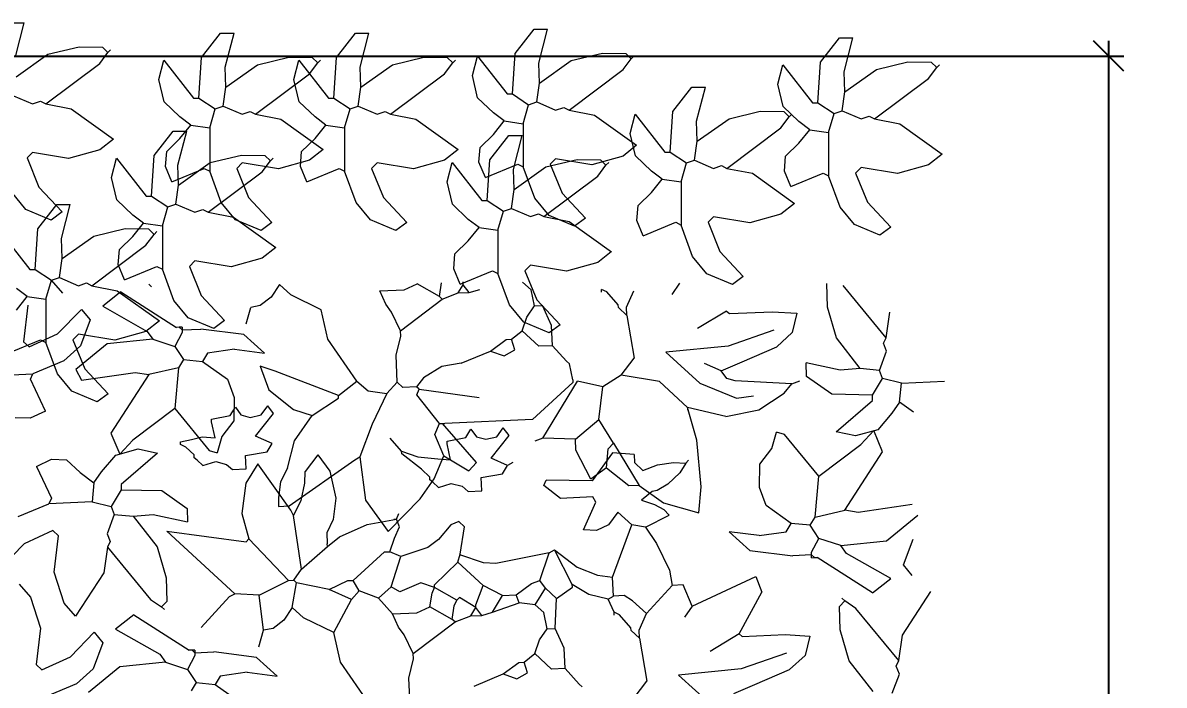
# Model space of a CAD drawing. Header units: centimetres. Extents: x 5667 to 17750, y 274 to 6203.
# Drawn here: x 13487.9 to 13622.7, y 1672.4 to 1750.5 of the extents above; entities that cross this region are included whole.
import ezdxf

# ---------------------------------------------------------------- set-up
doc = ezdxf.new("R2010")
doc.units = ezdxf.units.CM
doc.header["$MEASUREMENT"] = 0
doc.layers.get('0').update_dxf_attribs({"lineweight": 18})
doc.layers.add('G-ANNO-DIM', color=3, linetype='Continuous', lineweight=9)
doc.layers.add('G-HEDGE', color=104, linetype='Continuous', lineweight=9)
doc.styles.add('ARIAL', font='arial.ttf')
doc.dimstyles.new('TICK_36', dxfattribs={"dimtxt": 10, "dimasz": 3.6, "dimexe": 1.8, "dimexo": 1.2, "dimgap": 1.8, "dimtad": 0, "dimdec": 0, "dimzin": 0, "dimdsep": 46, "dimtxsty": 'ARIAL', "dimblk": 'OBLIQUE', "dimcen": 1.8, "dimdle": 1.8, "dimclrd": 256, "dimclrt": 256, "dimadec": 0, "dimazin": 0, "dimtfac": 1, "dimtdec": 0, "dimtmove": 1, "dimatfit": 3, "dimldrblk": 'OPEN90', "dimfxl": 1, "dimtolj": 1, "dimtzin": 0, "dimarcsym": 0})

# ---------------------------------------------------------------- blocks, each defined once
blk = doc.blocks.new('_Oblique')
at = {"color": 0, "linetype": 'ByBlock', "lineweight": -2}
blk.add_line((-0.5, -0.5), (0.5, 0.5), dxfattribs=at)
blk = doc.blocks.new('*D104')
at = {"layer": 'Defpoints', "color": 0, "transparency": 16777216}
for p in [(13297.18, 1746.6), (13297.73, 1492.6), (13616.14, 1492.6)]:
    blk.add_point(p, dxfattribs=at)
at = {"layer": 'G-ANNO-DIM', "lineweight": -2, "transparency": 16777216}
for p, q in [((13616.14, 1748.4), (13616.14, 1632.51)), ((13616.14, 1490.8), (13616.14, 1606.69))]:
    blk.add_line(p, q, dxfattribs=at)
at = {"layer": 'G-ANNO-DIM', "color": 0, "lineweight": -2, "transparency": 16777216}
for p, q in [((13298.38, 1746.6), (13617.94, 1746.6)), ((13298.93, 1492.6), (13617.94, 1492.6))]:
    blk.add_line(p, q, dxfattribs=at)
at = {"layer": 'G-ANNO-DIM', "lineweight": -2, "transparency": 16777216, "xscale": 3.6, "yscale": 3.6, "zscale": 3.6}
for p, rotation in [((13616.14, 1746.6), 90), ((13616.14, 1492.6), 270)]:
    blk.add_blockref('_Oblique', p, dxfattribs=dict(at, rotation=rotation))
at = {"layer": 'G-ANNO-DIM', "transparency": 16777216, "insert": (13616.14, 1619.6), "char_height": 10, "attachment_point": 5, "rotation": 90, "style": 'ARIAL'}
blk.add_mtext('\\A1;254', dxfattribs=at)
blk = doc.blocks.new('_Open90')
at = {"color": 0, "linetype": 'ByBlock', "lineweight": -2}
for p, q in [((-0.5, 0.5), (0, 0)), ((0, 0), (-1, 0)), ((0, 0), (-0.5, -0.5))]:
    blk.add_line(p, q, dxfattribs=at)

msp = doc.modelspace()

# ---------------------------------------------------------------- linework, layer by layer
at = {"layer": 'G-HEDGE'}
for p, q in [((13486.46, 1750.52), (13488.06, 1750.52)), ((13487.01, 1746.52), (13488.06, 1750.52)), ((13509, 1746.43), (13511.24, 1749.3)), ((13511.24, 1749.3), (13512.83, 1749.3)), ((13511.78, 1745.29), (13512.83, 1749.3)), ((13524.95, 1746.43), (13527.18, 1749.3)), ((13527.18, 1749.3), (13528.77, 1749.3)), ((13527.73, 1745.29), (13528.77, 1749.3)), ((13546.04, 1746.92), (13548.27, 1749.79)), ((13548.27, 1749.79), (13549.87, 1749.79)), ((13548.82, 1745.78), (13549.87, 1749.79)), ((13582.12, 1745.87), (13584.35, 1748.74)), ((13584.35, 1748.74), (13585.94, 1748.74)), ((13584.9, 1744.74), (13585.94, 1748.74)), ((13490.85, 1746.81), (13494.53, 1747.69)), ((13494.53, 1747.69), (13497.31, 1747.65)), ((13497.31, 1747.65), (13497.94, 1747.01)), ((13497.94, 1747.01), (13498.26, 1747.33)), ((13487.1, 1744.14), (13490.85, 1746.81)), ((13496.99, 1745.74), (13497.94, 1747.01)), ((13503.96, 1743.83), (13504.54, 1746.11)), ((13504.54, 1746.11), (13508.05, 1741.64)), ((13508.69, 1741.64), (13509, 1746.43)), ((13515.62, 1745.58), (13519.3, 1746.46)), ((13519.3, 1746.46), (13522.08, 1746.43)), ((13519.9, 1743.83), (13520.48, 1746.11)), ((13520.48, 1746.11), (13523.99, 1741.64)), ((13522.08, 1746.43), (13522.72, 1745.79)), ((13522.72, 1745.79), (13523.04, 1746.11)), ((13524.63, 1741.64), (13524.95, 1746.43)), ((13531.56, 1745.58), (13535.24, 1746.46)), ((13535.24, 1746.46), (13538.02, 1746.43)), ((13538.02, 1746.43), (13538.66, 1745.79)), ((13538.66, 1745.79), (13538.98, 1746.11)), ((13541, 1744.32), (13541.58, 1746.6)), ((13541.58, 1746.6), (13545.08, 1742.13)), ((13545.72, 1742.13), (13546.04, 1746.92)), ((13548.91, 1743.41), (13552.66, 1746.07)), ((13552.66, 1746.07), (13556.34, 1746.95)), ((13556.34, 1746.95), (13559.12, 1746.92)), ((13558.8, 1745), (13559.75, 1746.28)), ((13559.12, 1746.92), (13559.75, 1746.28)), ((13559.75, 1746.28), (13560.07, 1746.6)), ((13588.73, 1745.03), (13592.41, 1745.91)), ((13592.41, 1745.91), (13595.19, 1745.87)), ((13490.61, 1740.95), (13496.99, 1745.74)), ((13511.87, 1742.92), (13511.78, 1745.29)), ((13511.87, 1742.92), (13515.62, 1745.58)), ((13521.76, 1744.51), (13522.72, 1745.79)), ((13527.82, 1742.92), (13527.73, 1745.29)), ((13527.82, 1742.92), (13531.56, 1745.58)), ((13537.7, 1744.51), (13538.66, 1745.79)), ((13548.91, 1743.41), (13548.82, 1745.78)), ((13552.42, 1740.22), (13558.8, 1745)), ((13577.07, 1743.28), (13577.65, 1745.55)), ((13577.65, 1745.55), (13581.16, 1741.09)), ((13581.8, 1741.09), (13582.12, 1745.87)), ((13584.99, 1742.37), (13584.9, 1744.74)), ((13584.99, 1742.37), (13588.73, 1745.03)), ((13594.87, 1743.96), (13595.83, 1745.24)), ((13595.19, 1745.87), (13595.83, 1745.24)), ((13595.83, 1745.24), (13596.15, 1745.55)), ((13504.57, 1741.19), (13503.96, 1743.83)), ((13515.38, 1739.73), (13521.76, 1744.51)), ((13520.52, 1741.19), (13519.9, 1743.83)), ((13531.33, 1739.73), (13537.7, 1744.51)), ((13541.61, 1741.68), (13541, 1744.32)), ((13548.59, 1741.18), (13548.91, 1743.41)), ((13577.68, 1740.64), (13577.07, 1743.28)), ((13588.49, 1739.18), (13594.87, 1743.96)), ((13486.78, 1741.91), (13489.01, 1740.95)), ((13511.56, 1740.69), (13511.87, 1742.92)), ((13527.5, 1740.69), (13527.82, 1742.92)), ((13545.08, 1742.13), (13545.72, 1742.13)), ((13545.72, 1742.13), (13547.63, 1740.86)), ((13564.68, 1740.05), (13566.91, 1742.92)), ((13566.91, 1742.92), (13568.51, 1742.92)), ((13567.46, 1738.92), (13568.51, 1742.92)), ((13584.67, 1740.13), (13584.99, 1742.37)), ((13489.01, 1740.95), (13489.97, 1741.27)), ((13489.97, 1741.27), (13490.61, 1740.95)), ((13490.61, 1740.95), (13493.61, 1740.37)), ((13506.45, 1739.41), (13504.57, 1741.19)), ((13508.05, 1741.64), (13508.69, 1741.64)), ((13508.69, 1741.64), (13510.6, 1740.37)), ((13510.6, 1740.37), (13511.56, 1740.69)), ((13511.56, 1740.69), (13513.79, 1739.73)), ((13522.4, 1739.41), (13520.52, 1741.19)), ((13523.99, 1741.64), (13524.63, 1741.64)), ((13524.63, 1741.64), (13526.54, 1740.37)), ((13526.54, 1740.37), (13527.5, 1740.69)), ((13527.5, 1740.69), (13529.73, 1739.73)), ((13543.49, 1739.9), (13541.61, 1741.68)), ((13547, 1738.62), (13547.63, 1740.86)), ((13547.63, 1740.86), (13548.59, 1741.18)), ((13548.59, 1741.18), (13550.82, 1740.22)), ((13550.82, 1740.22), (13551.78, 1740.54)), ((13551.78, 1740.54), (13552.42, 1740.22)), ((13579.56, 1738.86), (13577.68, 1740.64)), ((13581.16, 1741.09), (13581.8, 1741.09)), ((13581.8, 1741.09), (13583.71, 1739.81)), ((13493.61, 1740.37), (13498.58, 1736.81)), ((13507.73, 1738.45), (13506.45, 1739.41)), ((13509.96, 1738.13), (13510.6, 1740.37)), ((13513.79, 1739.73), (13514.74, 1740.05)), ((13514.74, 1740.05), (13515.38, 1739.73)), ((13515.38, 1739.73), (13518.38, 1739.14)), ((13518.38, 1739.14), (13523.36, 1735.58)), ((13523.67, 1738.45), (13522.4, 1739.41)), ((13525.9, 1738.13), (13526.54, 1740.37)), ((13529.73, 1739.73), (13530.69, 1740.05)), ((13530.69, 1740.05), (13531.33, 1739.73)), ((13531.33, 1739.73), (13534.32, 1739.14)), ((13534.32, 1739.14), (13539.3, 1735.58)), ((13544.76, 1738.94), (13543.49, 1739.9)), ((13552.42, 1740.22), (13555.42, 1739.63)), ((13555.42, 1739.63), (13560.39, 1736.07)), ((13559.64, 1737.45), (13560.22, 1739.73)), ((13560.22, 1739.73), (13563.72, 1735.27)), ((13564.36, 1735.27), (13564.68, 1740.05)), ((13567.55, 1736.54), (13571.3, 1739.21)), ((13571.3, 1739.21), (13574.98, 1740.09)), ((13574.98, 1740.09), (13577.76, 1740.05)), ((13577.44, 1738.14), (13578.39, 1739.41)), ((13577.76, 1740.05), (13578.39, 1739.41)), ((13578.39, 1739.41), (13578.71, 1739.73)), ((13583.07, 1737.58), (13583.71, 1739.81)), ((13583.71, 1739.81), (13584.67, 1740.13)), ((13584.67, 1740.13), (13586.9, 1739.18)), ((13586.9, 1739.18), (13587.86, 1739.5)), ((13587.86, 1739.5), (13588.49, 1739.18)), ((13588.49, 1739.18), (13591.49, 1738.59)), ((13506.45, 1736.86), (13507.73, 1738.45)), ((13507.73, 1738.45), (13509.96, 1738.13)), ((13509.96, 1738.13), (13509.96, 1733.03)), ((13522.4, 1736.86), (13523.67, 1738.45)), ((13523.67, 1738.45), (13525.9, 1738.13)), ((13525.9, 1738.13), (13525.9, 1733.03)), ((13543.49, 1737.35), (13544.76, 1738.94)), ((13544.76, 1738.94), (13547, 1738.62)), ((13547, 1738.62), (13547, 1733.52)), ((13567.55, 1736.54), (13567.46, 1738.92)), ((13571.06, 1733.35), (13577.44, 1738.14)), ((13580.84, 1737.9), (13579.56, 1738.86)), ((13579.56, 1736.31), (13580.84, 1737.9)), ((13580.84, 1737.9), (13583.07, 1737.58)), ((13591.49, 1738.59), (13596.47, 1735.03)), ((13498.58, 1736.81), (13496.99, 1735.53)), ((13503.41, 1734.86), (13505.65, 1737.73)), ((13504.88, 1735.33), (13506.45, 1736.86)), ((13505.65, 1737.73), (13507.24, 1737.73)), ((13506.19, 1733.72), (13507.24, 1737.73)), ((13520.82, 1735.33), (13522.4, 1736.86)), ((13541.92, 1735.82), (13543.49, 1737.35)), ((13543.05, 1734.35), (13545.29, 1737.22)), ((13545.29, 1737.22), (13546.88, 1737.22)), ((13545.83, 1733.21), (13546.88, 1737.22)), ((13560.25, 1734.82), (13559.64, 1737.45)), ((13567.23, 1734.31), (13567.55, 1736.54)), ((13583.07, 1737.58), (13583.07, 1732.48)), ((13488.38, 1734.58), (13489.01, 1735.21)), ((13493.3, 1734.51), (13489.01, 1735.21)), ((13496.99, 1735.53), (13493.3, 1734.51)), ((13504.73, 1733.58), (13504.88, 1735.33)), ((13520.67, 1733.58), (13520.82, 1735.33)), ((13523.35, 1735.58), (13521.76, 1734.31)), ((13539.3, 1735.58), (13537.7, 1734.31)), ((13541.76, 1734.07), (13541.92, 1735.82)), ((13560.39, 1736.07), (13558.8, 1734.8)), ((13563.72, 1735.27), (13564.36, 1735.27)), ((13564.36, 1735.27), (13566.28, 1733.99)), ((13577.99, 1734.78), (13579.56, 1736.31)), ((13488.38, 1734.58), (13489.77, 1731.14)), ((13498.37, 1732.26), (13498.95, 1734.54)), ((13498.95, 1734.54), (13502.46, 1730.07)), ((13503.09, 1730.07), (13503.41, 1734.86)), ((13506.28, 1731.35), (13510.03, 1734.02)), ((13510.03, 1734.02), (13513.71, 1734.89)), ((13513.15, 1733.35), (13513.79, 1733.99)), ((13513.71, 1734.89), (13516.49, 1734.86)), ((13518.07, 1733.28), (13513.79, 1733.99)), ((13516.17, 1732.94), (13517.13, 1734.22)), ((13516.49, 1734.86), (13517.13, 1734.22)), ((13517.13, 1734.22), (13517.45, 1734.54)), ((13521.76, 1734.31), (13518.07, 1733.28)), ((13529.09, 1733.35), (13529.73, 1733.99)), ((13534.02, 1733.28), (13529.73, 1733.99)), ((13537.7, 1734.31), (13534.02, 1733.28)), ((13538.01, 1731.75), (13538.59, 1734.03)), ((13538.59, 1734.03), (13542.1, 1729.56)), ((13542.53, 1732.25), (13541.76, 1734.07)), ((13542.53, 1732.25), (13546.36, 1733.84)), ((13542.74, 1729.56), (13543.05, 1734.35)), ((13546.36, 1733.84), (13547, 1733.52)), ((13549.67, 1733.51), (13553.35, 1734.39)), ((13550.19, 1733.84), (13550.82, 1734.48)), ((13550.19, 1733.84), (13551.58, 1730.41)), ((13555.11, 1733.77), (13550.82, 1734.48)), ((13553.35, 1734.39), (13556.13, 1734.35)), ((13558.8, 1734.8), (13555.11, 1733.77)), ((13556.13, 1734.35), (13556.77, 1733.71)), ((13556.77, 1733.71), (13557.09, 1734.03)), ((13562.13, 1733.03), (13560.25, 1734.82)), ((13565.64, 1731.76), (13566.28, 1733.99)), ((13566.28, 1733.99), (13567.23, 1734.31)), ((13567.23, 1734.31), (13569.46, 1733.35)), ((13577.84, 1733.02), (13577.99, 1734.78)), ((13594.87, 1733.76), (13591.19, 1732.73)), ((13596.47, 1735.03), (13594.87, 1733.76)), ((13505.5, 1731.76), (13504.73, 1733.58)), ((13505.5, 1731.76), (13509.32, 1733.35)), ((13506.28, 1731.35), (13506.19, 1733.72)), ((13509.32, 1733.35), (13509.96, 1733.03)), ((13509.79, 1728.16), (13516.17, 1732.94)), ((13511.32, 1729.33), (13509.96, 1733.03)), ((13513.15, 1733.35), (13514.55, 1729.92)), ((13521.44, 1731.76), (13520.67, 1733.58)), ((13521.44, 1731.76), (13525.27, 1733.35)), ((13525.27, 1733.35), (13525.9, 1733.03)), ((13527.27, 1729.33), (13525.9, 1733.03)), ((13529.09, 1733.35), (13530.49, 1729.92)), ((13545.92, 1730.84), (13545.83, 1733.21)), ((13545.92, 1730.84), (13549.67, 1733.51)), ((13548.36, 1729.82), (13547, 1733.52)), ((13549.43, 1727.65), (13555.81, 1732.43)), ((13555.81, 1732.43), (13556.77, 1733.71)), ((13563.41, 1732.08), (13562.13, 1733.03)), ((13569.46, 1733.35), (13570.42, 1733.67)), ((13570.42, 1733.67), (13571.06, 1733.35)), ((13571.06, 1733.35), (13574.06, 1732.77)), ((13574.06, 1732.77), (13579.03, 1729.21)), ((13578.61, 1731.2), (13577.84, 1733.02)), ((13578.61, 1731.2), (13582.43, 1732.8)), ((13582.43, 1732.8), (13583.07, 1732.48)), ((13584.44, 1728.78), (13583.07, 1732.48)), ((13586.26, 1732.8), (13586.9, 1733.44)), ((13586.26, 1732.8), (13587.66, 1729.36)), ((13591.19, 1732.73), (13586.9, 1733.44)), ((13489.77, 1731.14), (13492.52, 1728.2)), ((13498.98, 1729.62), (13498.37, 1732.26)), ((13505.97, 1729.12), (13506.28, 1731.35)), ((13538.62, 1729.11), (13538.01, 1731.75)), ((13562.13, 1730.48), (13563.41, 1732.08)), ((13563.41, 1732.08), (13565.64, 1731.76)), ((13565.64, 1731.76), (13565.64, 1726.66)), ((13488.24, 1728.5), (13486.55, 1730.56)), ((13502.46, 1730.07), (13503.09, 1730.07)), ((13503.09, 1730.07), (13505.01, 1728.8)), ((13514.55, 1729.92), (13517.3, 1726.97)), ((13530.49, 1729.92), (13533.24, 1726.97)), ((13545.61, 1728.61), (13545.92, 1730.84)), ((13550.05, 1727.77), (13548.36, 1729.82)), ((13551.58, 1730.41), (13554.33, 1727.46)), ((13560.56, 1728.96), (13562.13, 1730.48)), ((13491.25, 1727.24), (13488.24, 1728.5)), ((13489.67, 1726.2), (13491.9, 1729.07)), ((13491.9, 1729.07), (13493.49, 1729.07)), ((13492.45, 1725.06), (13493.49, 1729.07)), ((13500.86, 1727.84), (13498.98, 1729.62)), ((13504.37, 1726.57), (13505.01, 1728.8)), ((13505.01, 1728.8), (13505.97, 1729.12)), ((13505.97, 1729.12), (13508.2, 1728.16)), ((13508.2, 1728.16), (13509.15, 1728.48)), ((13509.15, 1728.48), (13509.79, 1728.16)), ((13513.01, 1727.28), (13511.32, 1729.33)), ((13528.95, 1727.28), (13527.27, 1729.33)), ((13540.5, 1727.33), (13538.62, 1729.11)), ((13542.1, 1729.56), (13542.74, 1729.56)), ((13542.74, 1729.56), (13544.65, 1728.29)), ((13544.65, 1728.29), (13545.61, 1728.61)), ((13545.61, 1728.61), (13547.84, 1727.65)), ((13560.4, 1727.2), (13560.56, 1728.96)), ((13579.03, 1729.21), (13577.44, 1727.93)), ((13586.12, 1726.73), (13584.44, 1728.78)), ((13587.66, 1729.36), (13590.41, 1726.42)), ((13492.52, 1728.2), (13491.25, 1727.24)), ((13502.14, 1726.88), (13500.86, 1727.84)), ((13509.79, 1728.16), (13512.79, 1727.57)), ((13512.79, 1727.57), (13517.76, 1724.01)), ((13516.02, 1726.01), (13513.01, 1727.28)), ((13531.96, 1726.01), (13528.95, 1727.28)), ((13541.78, 1726.37), (13540.5, 1727.33)), ((13544.01, 1726.06), (13544.65, 1728.29)), ((13547.84, 1727.65), (13548.79, 1727.97)), ((13548.79, 1727.97), (13549.43, 1727.65)), ((13549.43, 1727.65), (13552.43, 1727.06)), ((13553.06, 1726.51), (13550.05, 1727.77)), ((13552.43, 1727.06), (13557.41, 1723.51)), ((13554.33, 1727.46), (13553.06, 1726.51)), ((13561.17, 1725.38), (13560.4, 1727.2)), ((13568.83, 1726.98), (13569.46, 1727.61)), ((13573.75, 1726.91), (13569.46, 1727.61)), ((13577.44, 1727.93), (13573.75, 1726.91)), ((13485.2, 1725.88), (13488.71, 1721.41)), ((13489.35, 1721.41), (13489.67, 1726.2)), ((13496.28, 1725.36), (13499.96, 1726.24)), ((13499.96, 1726.24), (13502.74, 1726.2)), ((13500.86, 1725.29), (13502.14, 1726.88)), ((13502.14, 1726.88), (13504.37, 1726.57)), ((13502.74, 1726.2), (13503.38, 1725.56)), ((13503.38, 1725.56), (13503.7, 1725.88)), ((13504.37, 1726.57), (13504.37, 1721.46)), ((13517.3, 1726.97), (13516.02, 1726.01)), ((13533.24, 1726.97), (13531.96, 1726.01)), ((13540.5, 1724.78), (13541.78, 1726.37)), ((13541.78, 1726.37), (13544.01, 1726.06)), ((13544.01, 1726.06), (13544.01, 1720.95)), ((13561.17, 1725.38), (13565, 1726.98)), ((13565, 1726.98), (13565.64, 1726.66)), ((13567, 1722.96), (13565.64, 1726.66)), ((13568.83, 1726.98), (13570.22, 1723.54)), ((13589.13, 1725.46), (13586.12, 1726.73)), ((13590.41, 1726.42), (13589.13, 1725.46)), ((13492.54, 1722.69), (13492.45, 1725.06)), ((13492.54, 1722.69), (13496.28, 1725.36)), ((13499.29, 1723.76), (13500.86, 1725.29)), ((13502.42, 1724.28), (13503.38, 1725.56)), ((13538.93, 1723.26), (13540.5, 1724.78)), ((13496.04, 1719.5), (13502.42, 1724.28)), ((13499.14, 1722.01), (13499.29, 1723.76)), ((13517.76, 1724.01), (13516.17, 1722.74)), ((13538.78, 1721.5), (13538.93, 1723.26)), ((13557.4, 1723.5), (13555.81, 1722.23)), ((13570.22, 1723.54), (13572.97, 1720.6)), ((13492.22, 1720.46), (13492.54, 1722.69)), ((13499.91, 1720.19), (13499.14, 1722.01)), ((13499.91, 1720.19), (13503.73, 1721.78)), ((13503.73, 1721.78), (13504.37, 1721.46)), ((13507.56, 1721.78), (13508.2, 1722.42)), ((13507.56, 1721.78), (13508.96, 1718.35)), ((13512.48, 1721.71), (13508.2, 1722.42)), ((13516.17, 1722.74), (13512.48, 1721.71)), ((13547.2, 1721.27), (13547.84, 1721.91)), ((13552.12, 1721.21), (13547.84, 1721.91)), ((13555.81, 1722.23), (13552.12, 1721.21)), ((13568.69, 1720.9), (13567, 1722.96)), ((13488.71, 1721.41), (13489.35, 1721.41)), ((13489.35, 1721.41), (13491.26, 1720.14)), ((13491.26, 1720.14), (13492.22, 1720.46)), ((13492.22, 1720.46), (13494.45, 1719.5)), ((13505.73, 1717.76), (13504.37, 1721.46)), ((13539.55, 1719.68), (13538.78, 1721.5)), ((13539.55, 1719.68), (13543.37, 1721.27)), ((13543.37, 1721.27), (13544.01, 1720.95)), ((13545.37, 1717.25), (13544.01, 1720.95)), ((13547.2, 1721.27), (13548.6, 1717.84)), ((13571.7, 1719.64), (13568.69, 1720.9)), ((13572.97, 1720.6), (13571.7, 1719.64)), ((13488.39, 1718.22), (13487.12, 1719.18)), ((13490.62, 1717.91), (13491.26, 1720.14)), ((13492.6, 1718.6), (13491.26, 1720.14)), ((13494.45, 1719.5), (13495.41, 1719.82)), ((13495.41, 1719.82), (13496.04, 1719.5)), ((13496.04, 1719.5), (13499.04, 1718.91)), ((13499.04, 1718.91), (13504.02, 1715.35)), ((13502.77, 1719.68), (13503.1, 1719.38)), ((13518.21, 1719.64), (13517.22, 1718.13)), ((13519.54, 1718.42), (13518.21, 1719.64)), ((13530.05, 1718.88), (13532.92, 1719)), ((13532.92, 1719), (13534.48, 1719.71)), ((13537.1, 1718.22), (13534.48, 1719.71)), ((13537.1, 1718.22), (13537.35, 1719.83)), ((13539.32, 1718.64), (13539.91, 1719.62)), ((13539.91, 1719.62), (13539.9, 1719.94)), ((13540.59, 1718.7), (13539.91, 1719.62)), ((13540.59, 1718.7), (13541.85, 1719.07)), ((13547.92, 1719.02), (13546.92, 1719.93)), ((13548.32, 1717.12), (13547.92, 1719.02)), ((13556.23, 1718.74), (13556.22, 1719.06)), ((13556.87, 1718.77), (13556.22, 1719.06)), ((13565.44, 1719.78), (13564.54, 1718.46)), ((13582.95, 1716.98), (13582.86, 1719.76)), ((13589.85, 1713.36), (13584.79, 1719.52)), ((13487.12, 1716.63), (13488.39, 1718.22)), ((13488.39, 1718.22), (13490.62, 1717.91)), ((13490.62, 1717.91), (13490.62, 1712.8)), ((13499.48, 1718.76), (13497.32, 1717.07)), ((13499.48, 1718.76), (13506.05, 1714.57)), ((13507.42, 1715.71), (13505.73, 1717.76)), ((13508.96, 1718.35), (13511.71, 1715.4)), ((13517.22, 1718.13), (13515.94, 1717.15)), ((13523.12, 1716.66), (13519.54, 1718.42)), ((13530.76, 1717.31), (13530.05, 1718.88)), ((13532.49, 1714.19), (13537.43, 1717.92)), ((13537.43, 1717.92), (13537.1, 1718.22)), ((13537.43, 1717.92), (13539.32, 1718.64)), ((13539.32, 1718.64), (13540.59, 1718.7)), ((13548.6, 1717.84), (13551.35, 1714.89)), ((13558.21, 1717.23), (13556.87, 1718.77)), ((13559.18, 1716.95), (13560.05, 1718.91)), ((13488.48, 1717.19), (13487.96, 1712.88)), ((13492, 1713.82), (13494.82, 1716.69)), ((13494.82, 1716.69), (13495.83, 1715.46)), ((13497.32, 1717.07), (13502.56, 1714.1)), ((13514.26, 1714.99), (13514.81, 1716.93)), ((13515.94, 1717.15), (13514.81, 1716.93)), ((13523.91, 1713.18), (13523.12, 1716.66)), ((13531.44, 1716.38), (13530.76, 1717.31)), ((13532.49, 1714.19), (13531.44, 1716.38)), ((13547.06, 1715.2), (13545.37, 1717.25)), ((13547.42, 1715.8), (13548.32, 1717.12)), ((13548.32, 1717.12), (13549.28, 1717.16)), ((13550.34, 1714.82), (13549.28, 1717.16)), ((13558.23, 1716.91), (13558.21, 1717.23)), ((13559.22, 1716), (13558.23, 1716.91)), ((13559.22, 1716), (13559.18, 1716.95)), ((13571.01, 1716.51), (13567.59, 1714.45)), ((13571.01, 1716.51), (13571.34, 1716.21)), ((13571.34, 1716.21), (13576.44, 1716.43)), ((13576.44, 1716.43), (13579.32, 1716.24)), ((13579.32, 1716.24), (13578.78, 1713.98)), ((13583.98, 1713.34), (13582.95, 1716.98)), ((13589.85, 1713.36), (13590.3, 1716.38)), ((13495.83, 1715.46), (13494.7, 1712.4)), ((13504.02, 1715.35), (13502.42, 1714.08)), ((13510.43, 1714.45), (13507.42, 1715.71)), ((13511.71, 1715.4), (13510.43, 1714.45)), ((13546.85, 1714.18), (13547.42, 1715.8)), ((13550.07, 1713.94), (13547.06, 1715.2)), ((13551.35, 1714.89), (13550.07, 1713.94)), ((13559.22, 1716), (13560.08, 1710.93)), ((13488.62, 1712.27), (13492, 1713.82)), ((13493.81, 1713.12), (13494.45, 1713.76)), ((13498.74, 1713.06), (13494.45, 1713.76)), ((13502.42, 1714.08), (13498.74, 1713.06)), ((13502.56, 1714.1), (13503.24, 1713.17)), ((13506.71, 1713.96), (13505.83, 1712.33)), ((13506.37, 1714.59), (13506.05, 1714.57)), ((13506.69, 1714.6), (13506.37, 1714.59)), ((13506.37, 1714.59), (13506.7, 1714.28)), ((13506.69, 1714.6), (13506.7, 1714.28)), ((13506.7, 1714.28), (13508.93, 1714.38)), ((13506.7, 1714.28), (13506.71, 1713.96)), ((13513.98, 1713.74), (13508.93, 1714.38)), ((13516.42, 1711.54), (13513.98, 1713.74)), ((13531.98, 1711.3), (13532.52, 1713.56)), ((13532.52, 1713.56), (13532.49, 1714.19)), ((13545.62, 1713.17), (13546.85, 1714.18)), ((13548.85, 1712.35), (13546.85, 1714.18)), ((13550.44, 1712.42), (13550.34, 1714.82)), ((13576.59, 1714.25), (13571.22, 1712.38)), ((13576.94, 1712.3), (13578.78, 1713.98)), ((13486.16, 1711.53), (13489.99, 1713.12)), ((13488.62, 1712.27), (13487.96, 1712.88)), ((13489.99, 1713.12), (13490.62, 1712.8)), ((13491.99, 1709.1), (13490.62, 1712.8)), ((13494.7, 1712.4), (13492.72, 1710.62)), ((13493.81, 1713.12), (13495.21, 1709.69)), ((13497.84, 1712.62), (13494.14, 1709.59)), ((13503.24, 1713.17), (13497.84, 1712.62)), ((13503.24, 1713.17), (13505.83, 1712.33)), ((13505.83, 1712.33), (13506.85, 1710.78)), ((13527.32, 1708.22), (13523.91, 1713.18)), ((13543.13, 1711.78), (13544.98, 1713.14)), ((13544.98, 1713.14), (13545.62, 1713.17)), ((13545.99, 1711.91), (13545.62, 1713.17)), ((13550.44, 1712.42), (13548.85, 1712.35)), ((13552.12, 1710.58), (13550.44, 1712.42)), ((13571.22, 1712.38), (13563.85, 1711.65)), ((13572.87, 1710.53), (13576.94, 1712.3)), ((13586.81, 1709.71), (13583.98, 1713.34)), ((13589.56, 1712.71), (13589.85, 1713.36)), ((13589.91, 1711.76), (13589.56, 1712.71)), ((13509.69, 1711.54), (13509.1, 1710.56)), ((13512.87, 1712), (13509.69, 1711.54)), ((13512.87, 1712), (13516.42, 1711.54)), ((13532.12, 1708.11), (13531.98, 1711.3)), ((13539.68, 1710.36), (13543.13, 1711.78)), ((13543.13, 1711.78), (13544.75, 1711.22)), ((13544.75, 1711.22), (13545.99, 1711.91)), ((13558.57, 1708.95), (13560.08, 1710.93)), ((13563.85, 1711.65), (13567.84, 1708.01)), ((13589.06, 1709.49), (13589.91, 1711.76)), ((13492.72, 1710.62), (13489.08, 1709.1)), ((13494.14, 1709.59), (13494.83, 1708.34)), ((13495.21, 1709.69), (13497.96, 1706.74)), ((13506.26, 1709.79), (13502.78, 1709)), ((13506.26, 1709.79), (13505.83, 1704.99)), ((13506.85, 1710.78), (13506.26, 1709.79)), ((13506.85, 1710.78), (13509.1, 1710.56)), ((13509.1, 1710.56), (13512.06, 1708.45)), ((13517.7, 1709.4), (13515.94, 1710.01)), ((13515.94, 1710.01), (13516.96, 1707.22)), ((13537.36, 1709.95), (13535.22, 1708.63)), ((13539.68, 1710.36), (13537.36, 1709.95)), ((13552.45, 1710.28), (13552.12, 1710.58)), ((13552.85, 1708.38), (13552.45, 1710.28)), ((13570.36, 1709.46), (13568.41, 1710.33)), ((13570.36, 1709.46), (13572.87, 1710.53)), ((13580.47, 1708.8), (13580.4, 1710.39)), ((13584.44, 1709.52), (13580.4, 1710.39)), ((13586.81, 1709.71), (13584.44, 1709.52)), ((13589.06, 1709.49), (13586.81, 1709.71)), ((13589.42, 1708.55), (13589.06, 1709.49)), ((13483.98, 1708.88), (13489.08, 1709.1)), ((13488.79, 1708.45), (13489.08, 1709.1)), ((13490.55, 1704.69), (13488.79, 1708.45)), ((13493.67, 1707.05), (13491.99, 1709.1)), ((13494.83, 1708.34), (13501.17, 1709.25)), ((13502.78, 1709), (13498.29, 1702.11)), ((13501.17, 1709.25), (13502.78, 1709)), ((13512.06, 1708.45), (13512.84, 1706.32)), ((13525.16, 1706.53), (13517.7, 1709.4)), ((13525.16, 1706.53), (13527.32, 1708.22)), ((13527.32, 1708.22), (13528.69, 1707.11)), ((13535.22, 1708.63), (13534.37, 1707.57)), ((13549.32, 1701.52), (13553.4, 1708.25)), ((13552.85, 1708.38), (13552.87, 1708.06)), ((13556.4, 1707.57), (13553.4, 1708.25)), ((13558.57, 1708.95), (13556.4, 1707.57)), ((13563.08, 1708.18), (13558.57, 1708.95)), ((13566.4, 1705.14), (13563.08, 1708.18)), ((13571.04, 1708.53), (13570.36, 1709.46)), ((13572.01, 1708.26), (13571.04, 1708.53)), ((13578.73, 1707.91), (13572.01, 1708.26)), ((13578.73, 1707.91), (13579.67, 1708.27)), ((13583.43, 1706.69), (13580.47, 1708.8)), ((13588.23, 1706.58), (13589.42, 1708.55)), ((13591.68, 1708.01), (13589.42, 1708.55)), ((13591.68, 1708.01), (13596.77, 1708.23)), ((13496.68, 1705.79), (13493.67, 1707.05)), ((13516.96, 1707.22), (13519.85, 1704.89)), ((13528.69, 1707.11), (13530.9, 1706.78)), ((13530.9, 1706.78), (13529.16, 1703.14)), ((13530.9, 1706.78), (13532.12, 1708.11)), ((13532.78, 1707.5), (13532.12, 1708.11)), ((13534.37, 1707.57), (13532.78, 1707.5)), ((13534.71, 1707.27), (13534.37, 1707.57)), ((13534.42, 1706.62), (13534.71, 1707.27)), ((13534.71, 1707.27), (13541.77, 1706.3)), ((13552.87, 1708.06), (13548.08, 1703.7)), ((13555.93, 1703.72), (13556.4, 1707.57)), ((13567.84, 1708.01), (13572.2, 1706.23)), ((13574.82, 1704.83), (13577.81, 1706.8)), ((13577.81, 1706.8), (13578.73, 1707.91)), ((13591.45, 1705.77), (13591.68, 1708.01)), ((13497.96, 1706.74), (13496.68, 1705.79)), ((13512.84, 1706.32), (13512.81, 1703.55)), ((13522.07, 1704.16), (13525.18, 1706.21)), ((13525.18, 1706.21), (13525.16, 1706.53)), ((13537.12, 1703.22), (13534.42, 1706.62)), ((13572.2, 1706.23), (13574.2, 1706.52)), ((13588.23, 1706.58), (13583.43, 1706.69)), ((13583.95, 1702.25), (13588.25, 1705.95)), ((13588.25, 1705.95), (13588.23, 1706.58)), ((13591.45, 1705.77), (13590.55, 1704.45)), ((13593.1, 1704.56), (13591.45, 1705.77)), ((13490.55, 1704.69), (13488.77, 1703.85)), ((13505.83, 1704.99), (13500.88, 1701.26)), ((13505.83, 1704.99), (13509.88, 1700.06)), ((13510.17, 1703.76), (13512.39, 1704.17)), ((13512.39, 1704.17), (13512.99, 1705.16)), ((13512.99, 1705.16), (13513.65, 1704.26)), ((13513.65, 1704.26), (13514.75, 1703.96)), ((13514.75, 1703.96), (13516.05, 1704.25)), ((13515.37, 1701.75), (13517.49, 1704.4)), ((13516.05, 1704.25), (13516.81, 1705.33)), ((13517.49, 1704.4), (13516.81, 1705.33)), ((13519.85, 1704.89), (13522.07, 1704.16)), ((13519.97, 1701.2), (13522.07, 1704.16)), ((13566.4, 1705.14), (13566.41, 1704.82)), ((13570.92, 1704.06), (13566.4, 1705.14)), ((13567.5, 1701.28), (13566.4, 1705.14)), ((13570.92, 1704.06), (13574.82, 1704.83)), ((13590.55, 1704.45), (13588.86, 1702.49)), ((13488.77, 1703.85), (13487, 1703.92)), ((13510.19, 1703.44), (13510.17, 1703.76)), ((13510.59, 1701.54), (13510.19, 1703.44)), ((13512.81, 1703.55), (13511.4, 1701.72)), ((13529.16, 1703.14), (13527.71, 1699.3)), ((13536.54, 1701.92), (13537.12, 1703.22)), ((13537.12, 1703.22), (13537.44, 1703.24)), ((13537.44, 1703.24), (13537.75, 1703.25)), ((13541.47, 1698.62), (13537.44, 1703.24)), ((13548.08, 1703.7), (13537.75, 1703.25)), ((13553.16, 1701.37), (13555.93, 1703.72)), ((13557.65, 1700.93), (13555.93, 1703.72)), ((13498.29, 1702.11), (13499.36, 1699.6)), ((13507.81, 1701.36), (13509.07, 1701.66)), ((13509.07, 1701.66), (13510.59, 1701.54)), ((13511.4, 1701.72), (13510.84, 1699.78)), ((13517.32, 1700.88), (13515.37, 1701.75)), ((13532.63, 1699.97), (13531.29, 1701.51)), ((13537.6, 1699.41), (13536.54, 1701.92)), ((13538.01, 1701.16), (13540.22, 1701.58)), ((13540.22, 1701.58), (13540.82, 1702.56)), ((13540.82, 1702.56), (13541.48, 1701.66)), ((13541.48, 1701.66), (13542.58, 1701.37)), ((13542.58, 1701.37), (13543.88, 1701.65)), ((13543.2, 1699.15), (13545.32, 1701.8)), ((13543.88, 1701.65), (13544.64, 1702.73)), ((13545.32, 1701.8), (13544.64, 1702.73)), ((13549.32, 1701.52), (13548.38, 1701.16)), ((13553.16, 1701.37), (13549.32, 1701.52)), ((13576.35, 1700.28), (13576.9, 1702.22)), ((13577.87, 1701.94), (13576.9, 1702.22)), ((13581.92, 1697.01), (13577.87, 1701.94)), ((13586.25, 1701.77), (13583.95, 1702.25)), ((13588.86, 1702.49), (13586.25, 1701.77)), ((13586.86, 1700.74), (13588.39, 1702.4)), ((13589.45, 1699.89), (13588.39, 1702.4)), ((13498.89, 1699.5), (13501.5, 1700.23)), ((13500.88, 1701.26), (13499.36, 1699.6)), ((13501.5, 1700.23), (13503.8, 1699.75)), ((13506.51, 1701.07), (13507.81, 1701.36)), ((13506.52, 1700.75), (13506.51, 1701.07)), ((13507.13, 1700.43), (13506.52, 1700.75)), ((13508.12, 1699.52), (13507.13, 1700.43)), ((13509.88, 1700.06), (13510.84, 1699.78)), ((13516.73, 1699.89), (13517.32, 1700.88)), ((13519.15, 1697.97), (13519.97, 1701.2)), ((13538.02, 1700.84), (13538.01, 1701.16)), ((13538.42, 1698.94), (13538.02, 1700.84)), ((13553.21, 1700.09), (13553.16, 1701.37)), ((13554.96, 1696.66), (13553.21, 1700.09)), ((13556.82, 1698.02), (13557.04, 1700.26)), ((13557.04, 1700.26), (13557.65, 1700.93)), ((13557.65, 1700.93), (13560.69, 1695.92)), ((13568.03, 1695.78), (13567.5, 1701.28)), ((13574.94, 1698.45), (13576.35, 1700.28)), ((13581.92, 1697.01), (13586.86, 1700.74)), ((13489.51, 1698.17), (13491.29, 1699.02)), ((13491.29, 1699.02), (13493.05, 1698.94)), ((13493.05, 1698.94), (13494.65, 1697.44)), ((13497.19, 1697.55), (13498.89, 1699.5)), ((13503.8, 1699.75), (13499.49, 1696.05)), ((13508.14, 1699.2), (13508.12, 1699.52)), ((13508.47, 1698.9), (13508.14, 1699.2)), ((13508.47, 1698.9), (13509.13, 1698.29)), ((13509.13, 1698.29), (13510.67, 1698.76)), ((13510.67, 1698.76), (13511.94, 1698.41)), ((13514.19, 1699.47), (13516.73, 1699.89)), ((13514.26, 1697.87), (13514.19, 1699.47)), ((13519.35, 1693.51), (13527.09, 1698.95)), ((13522.75, 1699.54), (13521.24, 1697.56)), ((13522.75, 1699.54), (13524.15, 1697.59)), ((13527.09, 1698.95), (13527.71, 1699.3)), ((13527.71, 1699.3), (13528.37, 1694.2)), ((13532.64, 1699.65), (13532.63, 1699.97)), ((13532.63, 1699.97), (13534.55, 1699.3)), ((13534.96, 1697.84), (13532.64, 1699.65)), ((13534.55, 1699.3), (13536.9, 1699.06)), ((13536.47, 1696.7), (13537.6, 1699.41)), ((13536.9, 1699.06), (13538.42, 1698.94)), ((13537.6, 1699.41), (13540.55, 1697.63)), ((13545.15, 1698.28), (13543.2, 1699.15)), ((13557.54, 1699.78), (13555.13, 1696.48)), ((13560.1, 1699.57), (13557.54, 1699.78)), ((13560.1, 1699.57), (13560.14, 1698.62)), ((13566.21, 1698.56), (13566.51, 1698.89)), ((13584.97, 1692.99), (13589.45, 1699.89)), ((13489.51, 1698.17), (13491.27, 1694.42)), ((13494.65, 1697.44), (13496.29, 1696.23)), ((13496.29, 1696.23), (13497.19, 1697.55)), ((13511.94, 1698.41), (13512.67, 1697.8)), ((13512.67, 1697.8), (13514.26, 1697.87)), ((13515.64, 1698.48), (13514.23, 1696.19)), ((13519.53, 1693.01), (13515.64, 1698.48)), ((13519.15, 1697.97), (13518.31, 1696.37)), ((13521.21, 1696.21), (13521.24, 1697.56)), ((13524.15, 1697.59), (13524.84, 1694.42)), ((13535.95, 1696.92), (13534.96, 1697.84)), ((13540.55, 1697.63), (13541.47, 1698.62)), ((13544.56, 1697.3), (13545.15, 1698.28)), ((13545.78, 1698.63), (13545.15, 1698.28)), ((13556.82, 1698.02), (13554.96, 1696.66)), ((13556.82, 1698.02), (13559.46, 1695.9)), ((13560.14, 1698.62), (13561.14, 1697.7)), ((13561.14, 1697.7), (13562.86, 1698.35)), ((13562.86, 1698.35), (13564.73, 1698.62)), ((13565.48, 1697.42), (13564.08, 1696.07)), ((13564.73, 1698.62), (13566.21, 1698.56)), ((13566.21, 1698.56), (13565.48, 1697.42)), ((13574.91, 1695.68), (13574.94, 1698.45)), ((13496.29, 1696.23), (13496.07, 1693.99)), ((13499.49, 1696.05), (13499.52, 1695.42)), ((13514.23, 1696.19), (13513.74, 1692.62)), ((13518.31, 1696.37), (13518.1, 1694.52)), ((13520.76, 1694.13), (13521.21, 1696.21)), ((13534.82, 1694.33), (13536.47, 1696.7)), ((13535.97, 1696.6), (13535.95, 1696.92)), ((13536.3, 1696.3), (13535.97, 1696.6)), ((13536.3, 1696.3), (13536.97, 1695.69)), ((13536.97, 1695.69), (13538.5, 1696.16)), ((13538.5, 1696.16), (13539.77, 1695.82)), ((13542.02, 1696.87), (13544.56, 1697.3)), ((13542.09, 1695.27), (13542.02, 1696.87)), ((13549.41, 1695.91), (13549.7, 1696.56)), ((13555.13, 1696.48), (13549.7, 1696.56)), ((13564.08, 1696.07), (13562.82, 1695.34)), ((13581.49, 1692.2), (13581.92, 1697.01)), ((13499.52, 1695.42), (13498.33, 1693.45)), ((13499.52, 1695.42), (13504.31, 1695.31)), ((13504.31, 1695.31), (13507.28, 1693.2)), ((13539.77, 1695.82), (13540.5, 1695.2)), ((13540.5, 1695.2), (13542.09, 1695.27)), ((13551.39, 1694.4), (13549.41, 1695.91)), ((13559.46, 1695.9), (13560.74, 1695.95)), ((13560.69, 1695.92), (13563.57, 1693.89)), ((13562.21, 1695.19), (13560.97, 1694.18)), ((13562.82, 1695.34), (13562.21, 1695.19)), ((13567.72, 1692.69), (13568.03, 1695.78)), ((13575.68, 1693.55), (13574.91, 1695.68)), ((13487.34, 1692.24), (13490.97, 1693.77)), ((13491.27, 1694.42), (13490.97, 1693.77)), ((13496.07, 1693.99), (13490.97, 1693.77)), ((13496.07, 1693.99), (13498.33, 1693.45)), ((13498.33, 1693.45), (13498.69, 1692.51)), ((13518.1, 1694.52), (13518.07, 1693.45)), ((13518.07, 1693.45), (13519.35, 1693.51)), ((13519.87, 1692.39), (13520.76, 1694.13)), ((13524.84, 1694.42), (13524.56, 1691.9)), ((13528.37, 1694.2), (13531.03, 1690.48)), ((13531.03, 1690.48), (13534.82, 1694.33)), ((13555.21, 1694.57), (13551.39, 1694.4)), ((13554.1, 1690.69), (13555.56, 1693.95)), ((13555.56, 1693.95), (13555.21, 1694.57)), ((13560.97, 1694.18), (13562.48, 1693.67)), ((13562.48, 1693.67), (13563.62, 1693.1)), ((13563.57, 1693.89), (13567.72, 1692.69)), ((13578.65, 1691.44), (13575.68, 1693.55)), ((13592.92, 1693.66), (13586.57, 1692.75)), ((13498.69, 1692.51), (13497.83, 1690.23)), ((13498.69, 1692.51), (13500.93, 1692.29)), ((13500.93, 1692.29), (13503.3, 1692.48)), ((13500.93, 1692.29), (13503.76, 1688.66)), ((13503.3, 1692.48), (13507.35, 1691.61)), ((13507.28, 1693.2), (13507.35, 1691.61)), ((13513.74, 1692.62), (13514.57, 1689.61)), ((13519.87, 1692.39), (13519.53, 1693.01)), ((13520.79, 1686.05), (13519.87, 1692.39)), ((13528.57, 1691.33), (13532.02, 1691.96)), ((13531.7, 1691.95), (13532.02, 1691.96)), ((13532.02, 1691.96), (13532.31, 1692.61)), ((13532.38, 1691.02), (13532.02, 1691.96)), ((13558.16, 1692.78), (13557.07, 1691.28)), ((13559.82, 1691.26), (13558.16, 1692.78)), ((13561.43, 1691.01), (13564.24, 1692.41)), ((13563.62, 1693.1), (13564.24, 1692.41)), ((13580.89, 1691.22), (13581.49, 1692.2)), ((13581.49, 1692.2), (13584.97, 1692.99)), ((13586.57, 1692.75), (13584.97, 1692.99)), ((13589.91, 1689.38), (13593.61, 1692.41)), ((13524.56, 1691.9), (13523.79, 1690.33)), ((13525.31, 1689.87), (13528.57, 1691.33)), ((13531.8, 1689.72), (13532.38, 1691.02)), ((13538.44, 1691.28), (13536.99, 1689.53)), ((13539.38, 1691.65), (13538.44, 1691.28)), ((13540.04, 1691.04), (13539.38, 1691.65)), ((13539.54, 1687.82), (13540.04, 1691.04)), ((13555.64, 1690.6), (13554.1, 1690.69)), ((13557.07, 1691.28), (13555.64, 1690.6)), ((13557.54, 1685.09), (13559.82, 1691.26)), ((13561.43, 1691.01), (13559.82, 1691.26)), ((13561.43, 1691.01), (13562.74, 1689.07)), ((13578.05, 1690.46), (13578.65, 1691.44)), ((13580.89, 1691.22), (13578.65, 1691.44)), ((13581.92, 1689.67), (13580.89, 1691.22)), ((13491.43, 1690.59), (13488.06, 1689.05)), ((13491.43, 1690.59), (13492.1, 1689.98)), ((13491.58, 1685.67), (13492.1, 1689.98)), ((13497.83, 1690.23), (13498.19, 1689.29)), ((13498.19, 1689.29), (13497.9, 1688.64)), ((13504.91, 1690.51), (13514.26, 1689.27)), ((13512.93, 1683.15), (13504.91, 1690.51)), ((13514.26, 1689.27), (13514.57, 1689.61)), ((13519.25, 1684.7), (13514.57, 1689.61)), ((13523.79, 1690.33), (13523.85, 1689.05)), ((13523.86, 1688.73), (13525.31, 1689.87)), ((13531.23, 1688.1), (13531.8, 1689.72)), ((13536.99, 1689.53), (13535.72, 1688.61)), ((13574.88, 1690), (13571.33, 1690.46)), ((13571.33, 1690.46), (13573.77, 1688.26)), ((13574.88, 1690), (13578.05, 1690.46)), ((13581.03, 1688.03), (13581.92, 1689.67)), ((13584.51, 1688.82), (13581.92, 1689.67)), ((13584.51, 1688.82), (13589.91, 1689.38)), ((13591.92, 1686.54), (13593.05, 1689.6)), ((13488.06, 1689.05), (13485.24, 1686.17)), ((13497.9, 1688.64), (13497.45, 1685.62)), ((13497.9, 1688.64), (13502.96, 1682.48)), ((13503.76, 1688.66), (13504.8, 1685.02)), ((13520.79, 1686.05), (13523.86, 1688.73)), ((13523.86, 1688.73), (13523.85, 1689.05)), ((13526.91, 1684.72), (13530.59, 1688.07)), ((13530.59, 1688.07), (13531.23, 1688.1)), ((13532.53, 1687.52), (13531.23, 1688.1)), ((13535.72, 1688.61), (13532.53, 1687.52)), ((13550.07, 1687.96), (13543.74, 1686.73)), ((13548.94, 1684.72), (13550.07, 1687.96)), ((13550.07, 1687.96), (13550.69, 1688.31)), ((13552.79, 1684.25), (13550.69, 1688.31)), ((13550.69, 1688.31), (13553.36, 1686.27)), ((13562.74, 1689.07), (13564.28, 1685.94)), ((13573.77, 1688.26), (13578.82, 1687.62)), ((13581.05, 1687.72), (13581.03, 1688.03)), ((13585.19, 1687.9), (13584.51, 1688.82)), ((13531.41, 1683.96), (13532.53, 1687.52)), ((13536.51, 1684.18), (13539.27, 1686.85)), ((13539.27, 1686.85), (13539.54, 1687.82)), ((13542.26, 1684.11), (13539.27, 1686.85)), ((13542.29, 1686.79), (13539.52, 1687.75)), ((13543.74, 1686.73), (13542.29, 1686.79)), ((13581.05, 1687.72), (13578.82, 1687.62)), ((13581.06, 1687.4), (13581.05, 1687.72)), ((13581.38, 1687.41), (13581.05, 1687.72)), ((13581.06, 1687.4), (13581.38, 1687.41)), ((13581.38, 1687.41), (13581.7, 1687.42)), ((13588.26, 1683.24), (13581.7, 1687.42)), ((13590.42, 1684.93), (13585.19, 1687.9)), ((13492.76, 1682.03), (13491.58, 1685.67)), ((13497.45, 1685.62), (13494.11, 1680.5)), ((13519.89, 1684.73), (13520.79, 1686.05)), ((13553.36, 1686.27), (13555.75, 1685.33)), ((13555.75, 1685.33), (13557.54, 1685.09)), ((13564.28, 1685.94), (13564.6, 1684.13)), ((13592.93, 1685.31), (13591.92, 1686.54)), ((13487.45, 1684.26), (13488.8, 1682.73)), ((13504.8, 1685.02), (13504.88, 1682.24)), ((13515.82, 1682.96), (13519.25, 1684.7)), ((13519.25, 1684.7), (13519.89, 1684.73)), ((13519.71, 1681.53), (13520.22, 1684.43)), ((13520.22, 1684.43), (13519.89, 1684.73)), ((13524.08, 1683.64), (13520.22, 1684.43)), ((13524.08, 1683.64), (13526.27, 1684.69)), ((13526.27, 1684.69), (13526.91, 1684.72)), ((13527.6, 1683.47), (13526.91, 1684.72)), ((13529.88, 1682.61), (13531.41, 1683.96)), ((13532.4, 1683.36), (13531.41, 1683.96)), ((13534.9, 1684.43), (13532.4, 1683.36)), ((13536.52, 1683.86), (13534.9, 1684.43)), ((13536.52, 1683.86), (13536.51, 1684.18)), ((13541.4, 1681.84), (13542.26, 1684.11)), ((13544.55, 1682.93), (13542.26, 1684.11)), ((13546.14, 1683), (13547.99, 1684.36)), ((13547.99, 1684.36), (13548.94, 1684.72)), ((13549.62, 1683.79), (13548.94, 1684.72)), ((13550.94, 1682.57), (13552.8, 1683.93)), ((13554.75, 1683.06), (13552.79, 1684.25)), ((13552.8, 1683.93), (13552.79, 1684.25)), ((13557.64, 1682.86), (13557.54, 1685.09)), ((13561.56, 1680.8), (13564.6, 1684.13)), ((13565.88, 1684.18), (13564.6, 1684.13)), ((13566.95, 1681.67), (13565.88, 1684.18)), ((13566.95, 1681.67), (13574.45, 1685.19)), ((13574.45, 1685.19), (13575.17, 1683.31)), ((13588.26, 1683.24), (13590.42, 1684.93)), ((13488.8, 1682.73), (13489.98, 1679.09)), ((13508.96, 1679.15), (13512.31, 1682.8)), ((13512.31, 1682.8), (13512.93, 1683.15)), ((13515.82, 1682.96), (13512.93, 1683.15)), ((13516.31, 1678.83), (13515.82, 1682.96)), ((13526.69, 1682.47), (13524.08, 1683.64)), ((13526.69, 1682.47), (13527.6, 1683.47)), ((13529.88, 1682.61), (13527.6, 1683.47)), ((13531.55, 1680.77), (13529.88, 1682.61)), ((13535.98, 1681.6), (13536.23, 1683.21)), ((13536.23, 1683.21), (13536.52, 1683.86)), ((13539.14, 1682.38), (13536.52, 1683.86)), ((13539.45, 1682.71), (13539.14, 1682.38)), ((13541.41, 1681.52), (13539.45, 1682.71)), ((13543.35, 1680.96), (13544.55, 1682.93)), ((13544.55, 1682.93), (13546.14, 1683)), ((13546.5, 1682.06), (13546.14, 1683)), ((13548.42, 1681.82), (13549.62, 1683.79)), ((13550.94, 1682.57), (13549.62, 1683.79)), ((13550.78, 1679.05), (13550.94, 1682.57)), ((13557.01, 1682.52), (13554.75, 1683.06)), ((13557.01, 1682.52), (13557.64, 1682.86)), ((13557.72, 1680.95), (13557.01, 1682.52)), ((13558.91, 1682.92), (13557.64, 1682.86)), ((13559.89, 1682.32), (13558.91, 1682.92)), ((13572.51, 1678.41), (13575.17, 1683.31)), ((13584.97, 1682.32), (13584.64, 1682.62)), ((13591.8, 1678.27), (13595.14, 1683.4)), ((13494.11, 1680.5), (13492.76, 1682.03)), ((13502.96, 1682.48), (13504.27, 1681.58)), ((13504.88, 1682.24), (13504.27, 1681.58)), ((13504.27, 1681.58), (13504.61, 1681.27)), ((13519.71, 1681.53), (13518.72, 1680.03)), ((13521.04, 1680.31), (13519.71, 1681.53)), ((13524.63, 1678.55), (13526.69, 1682.47)), ((13534.42, 1680.9), (13535.98, 1681.6)), ((13538.6, 1680.12), (13535.98, 1681.6)), ((13538.6, 1680.12), (13538.85, 1681.73)), ((13538.85, 1681.73), (13539.14, 1682.38)), ((13540.82, 1680.54), (13541.41, 1681.52)), ((13541.41, 1681.52), (13541.4, 1681.84)), ((13542.09, 1680.59), (13541.41, 1681.52)), ((13543.35, 1680.96), (13546.5, 1682.06)), ((13548.42, 1681.82), (13546.5, 1682.06)), ((13549.42, 1680.91), (13548.42, 1681.82)), ((13561.56, 1680.8), (13559.89, 1682.32)), ((13566.95, 1681.67), (13566.04, 1680.36)), ((13584.36, 1681.65), (13584.97, 1682.32)), ((13584.45, 1678.87), (13584.36, 1681.65)), ((13586.29, 1681.42), (13584.97, 1682.32)), ((13591.35, 1675.25), (13586.29, 1681.42)), ((13500.99, 1680.65), (13498.82, 1678.96)), ((13500.99, 1680.65), (13507.55, 1676.47)), ((13518.72, 1680.03), (13517.44, 1679.05)), ((13524.63, 1678.55), (13521.04, 1680.31)), ((13531.55, 1680.77), (13534.42, 1680.9)), ((13532.26, 1679.2), (13531.55, 1680.77)), ((13538.94, 1679.81), (13538.6, 1680.12)), ((13538.94, 1679.81), (13540.82, 1680.54)), ((13540.82, 1680.54), (13542.09, 1680.59)), ((13542.09, 1680.59), (13543.35, 1680.96)), ((13549.82, 1679.01), (13549.42, 1680.91)), ((13557.73, 1680.63), (13557.72, 1680.95)), ((13558.37, 1680.66), (13557.72, 1680.95)), ((13559.71, 1679.12), (13558.37, 1680.66)), ((13560.68, 1678.85), (13561.56, 1680.8)), ((13489.98, 1679.09), (13489.46, 1674.78)), ((13493.5, 1675.71), (13496.32, 1678.59)), ((13496.32, 1678.59), (13497.33, 1677.35)), ((13498.82, 1678.96), (13504.06, 1676)), ((13515.76, 1676.89), (13516.31, 1678.83)), ((13517.44, 1679.05), (13516.31, 1678.83)), ((13525.42, 1675.08), (13524.63, 1678.55)), ((13532.94, 1678.28), (13532.26, 1679.2)), ((13533.99, 1676.09), (13538.94, 1679.81)), ((13548.92, 1677.7), (13549.82, 1679.01)), ((13549.82, 1679.01), (13550.78, 1679.05)), ((13551.84, 1676.71), (13550.78, 1679.05)), ((13559.73, 1678.81), (13559.71, 1679.12)), ((13560.73, 1677.89), (13559.73, 1678.81)), ((13560.73, 1677.89), (13560.68, 1678.85)), ((13585.49, 1675.23), (13584.45, 1678.87)), ((13497.33, 1677.35), (13496.2, 1674.29)), ((13533.99, 1676.09), (13532.94, 1678.28)), ((13548.36, 1676.08), (13548.92, 1677.7)), ((13560.73, 1677.89), (13561.59, 1672.82)), ((13572.51, 1678.41), (13569.09, 1676.34)), ((13572.51, 1678.41), (13572.85, 1678.1)), ((13572.85, 1678.1), (13577.94, 1678.32)), ((13577.94, 1678.32), (13580.83, 1678.13)), ((13580.83, 1678.13), (13580.29, 1675.87)), ((13591.35, 1675.25), (13591.8, 1678.27)), ((13504.06, 1676), (13504.74, 1675.07)), ((13508.22, 1675.86), (13507.33, 1674.22)), ((13507.87, 1676.48), (13507.55, 1676.47)), ((13508.19, 1676.5), (13507.87, 1676.48)), ((13507.87, 1676.48), (13508.2, 1676.18)), ((13508.19, 1676.5), (13508.2, 1676.18)), ((13508.2, 1676.18), (13510.43, 1676.27)), ((13508.2, 1676.18), (13508.22, 1675.86)), ((13515.48, 1675.63), (13510.43, 1676.27)), ((13534.02, 1675.45), (13533.99, 1676.09)), ((13547.12, 1675.06), (13548.36, 1676.08)), ((13550.35, 1674.25), (13548.36, 1676.08)), ((13551.94, 1674.32), (13551.84, 1676.71)), ((13578.09, 1676.14), (13572.72, 1674.27)), ((13578.44, 1674.2), (13580.29, 1675.87)), ((13490.13, 1674.17), (13489.46, 1674.78)), ((13490.13, 1674.17), (13493.5, 1675.71)), ((13499.34, 1674.51), (13495.64, 1671.48)), ((13504.74, 1675.07), (13499.34, 1674.51)), ((13504.74, 1675.07), (13507.33, 1674.22)), ((13517.92, 1673.43), (13515.48, 1675.63)), ((13528.82, 1670.12), (13525.42, 1675.08)), ((13533.48, 1673.19), (13534.02, 1675.45)), ((13544.63, 1673.68), (13546.49, 1675.04)), ((13546.49, 1675.04), (13547.12, 1675.06)), ((13547.5, 1673.8), (13547.12, 1675.06)), ((13588.31, 1671.61), (13585.49, 1675.23)), ((13591.06, 1674.6), (13591.35, 1675.25)), ((13591.42, 1673.66), (13591.06, 1674.6)), ((13496.2, 1674.29), (13494.22, 1672.52)), ((13507.33, 1674.22), (13508.36, 1672.67)), ((13511.2, 1673.43), (13510.6, 1672.45)), ((13514.37, 1673.89), (13511.2, 1673.43)), ((13514.37, 1673.89), (13517.92, 1673.43)), ((13533.62, 1670.01), (13533.48, 1673.19)), ((13541.18, 1672.25), (13544.63, 1673.68)), ((13544.63, 1673.68), (13546.25, 1673.11)), ((13546.25, 1673.11), (13547.5, 1673.8)), ((13551.94, 1674.32), (13550.35, 1674.25)), ((13553.62, 1672.47), (13551.94, 1674.32)), ((13572.72, 1674.27), (13565.35, 1673.55)), ((13565.35, 1673.55), (13569.34, 1669.91)), ((13574.37, 1672.42), (13578.44, 1674.2)), ((13590.56, 1671.39), (13591.42, 1673.66)), ((13494.22, 1672.52), (13490.58, 1670.99)), ((13508.36, 1672.67), (13507.76, 1671.69)), ((13508.36, 1672.67), (13510.6, 1672.45)), ((13510.6, 1672.45), (13513.56, 1670.35)), ((13553.95, 1672.17), (13553.62, 1672.47)), ((13560.08, 1670.84), (13561.59, 1672.82)), ((13571.86, 1671.35), (13574.37, 1672.42))]:
    msp.add_line(p, q, dxfattribs=at)
msp.add_arc((13548.08, 1703.7), 0.0000399, 272.8495, 312.6525, dxfattribs=at)

# ---------------------------------------------------------------- dimensions: what is measured, and where the dimension line sits
at = {"layer": 'G-ANNO-DIM'}
dim = msp.add_linear_dim(base=(13616.14, 1492.6), p1=(13297.18, 1746.6), p2=(13297.73, 1492.6), angle=90, dimstyle='TICK_36', dxfattribs=at)
dim.commit()
dim.dimension.update_dxf_attribs({"geometry": '*D104', "text_midpoint": (13616.14, 1619.6)})

doc.saveas('drawing.dxf')
